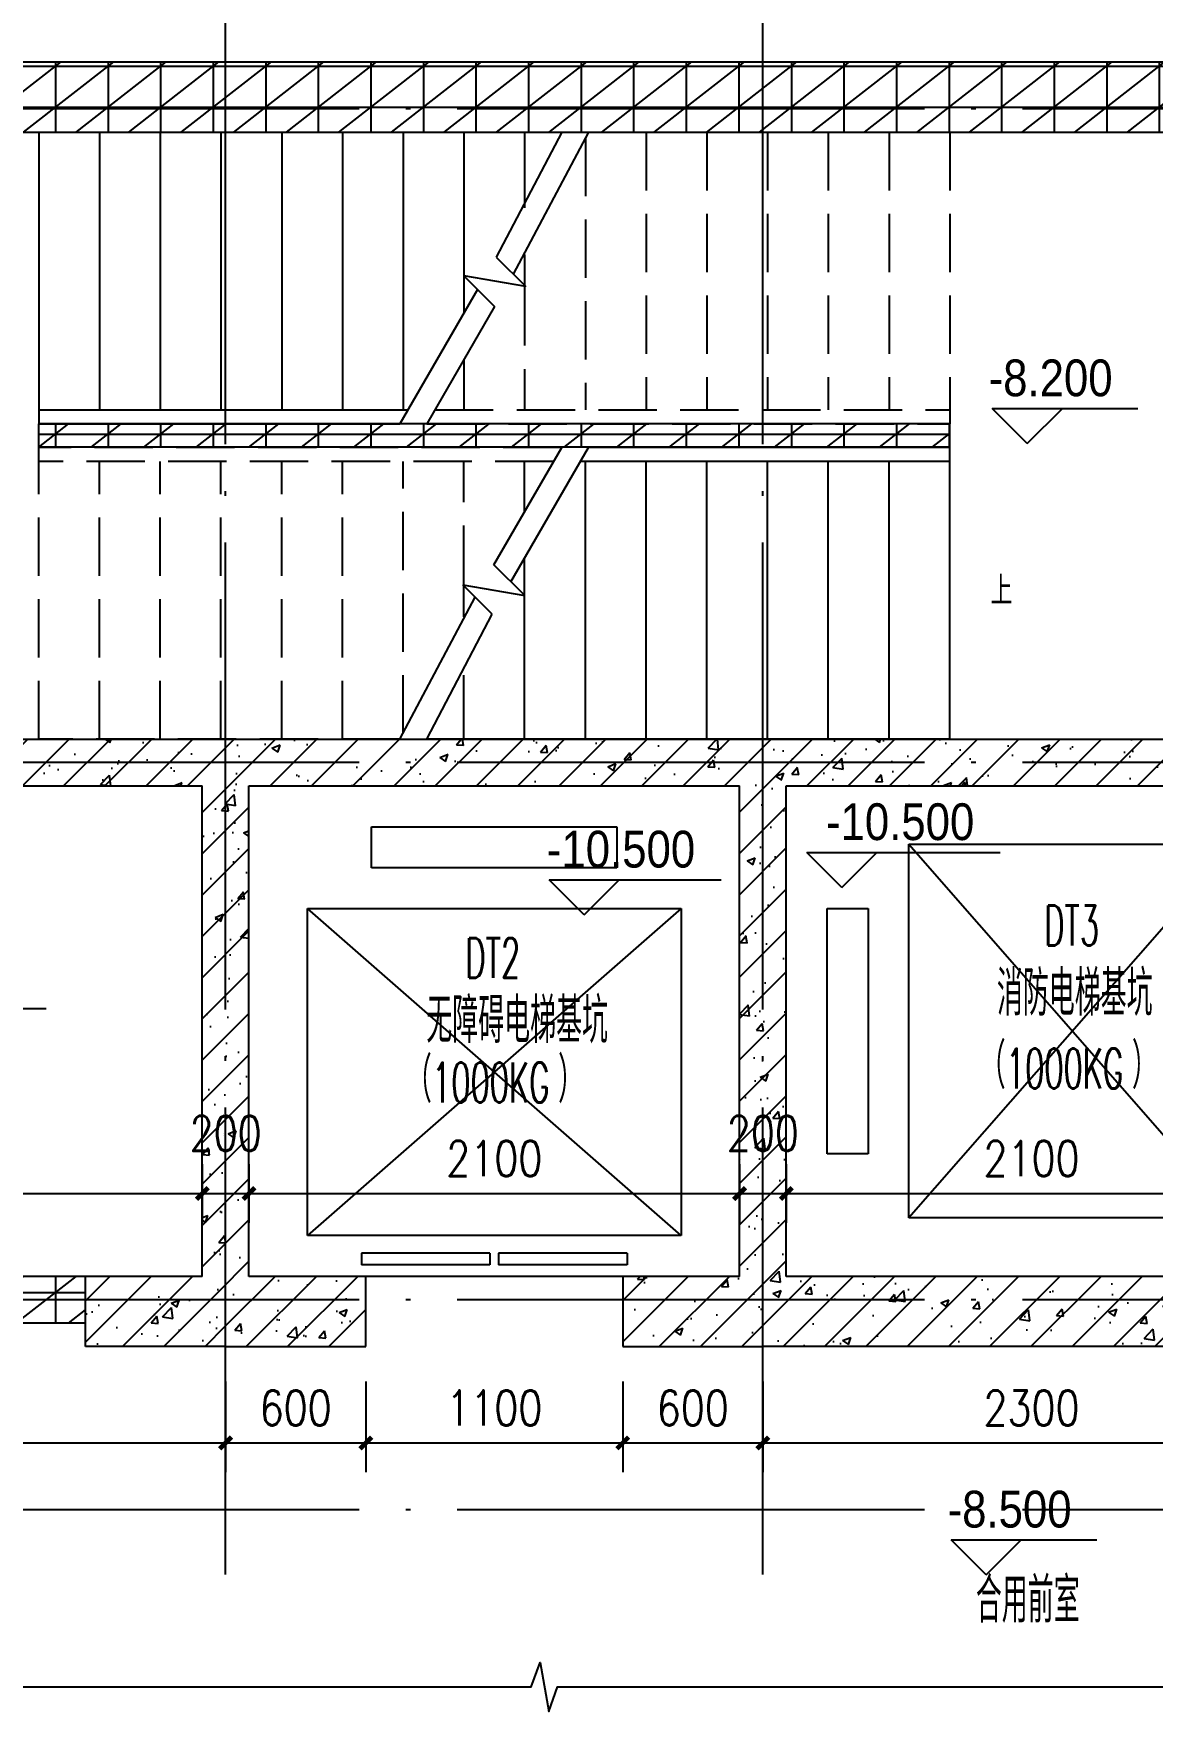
# Model space of a CAD drawing. Extents: x 718358 to 1668613, y -348838 to -159582.
# Drawn here: x 757230 to 762019, y -245569 to -238385 of the extents above; entities that cross this region are included whole.
import ezdxf

# ---------------------------------------------------------------- set-up
doc = ezdxf.new("R2010")
doc.units = 0
doc.header["$LTSCALE"] = 1000
doc.linetypes.add('DASH', pattern=[0.35, 0.25, -0.1])
doc.linetypes.add('DOTE', pattern=[2.42, 2, -0.2, 0.02, -0.2])
for name, color, linetype in [('建-可见线', 7, 'Continuous'), ('建-墙体', 2, 'Continuous'), ('建-尺寸', 73, 'Continuous'), ('建-影线', 8, 'Continuous'), ('建-房间名', 7, 'Continuous'), ('建-柱子', 6, 'Continuous'), ('建-标高', 3, 'Continuous'), ('建-楼梯', 4, 'Continuous'), ('建-符号', 3, 'Continuous'), ('建-符号说明', 7, 'Continuous'), ('建-轴网', 14, 'DOTE'), ('建-门窗', 4, 'Continuous')]:
    doc.layers.add(name, color=color, linetype=linetype)
doc.styles.add('_TCH_DIM', font='gt单线西文.shx', dxfattribs={"width": 0.8, "bigfont": 'gt单线中文.shx'})
doc.styles.add('DIM_FONT', font='SIMPLEX.shx', dxfattribs={"width": 0.8, "bigfont": 'GBCBIG.shx'})
doc.dimstyles.new('DIMN50', dxfattribs={"dimscale": 0.5, "dimtxt": 300, "dimasz": 100, "dimexe": 250, "dimexo": 300, "dimgap": 150, "dimtad": 1, "dimdec": 0, "dimzin": 0, "dimdsep": 46, "dimtxsty": 'DIM_FONT', "dimblk": 'ARCHTICK', "dimcen": 0.09, "dimdle": 1, "dimclrt": 7, "dimazin": 2, "dimtfac": 1, "dimtdec": 0, "dimtix": 1, "dimtmove": 2, "dimatfit": 3, "dimldrblk": 'ARCHTICK', "dimfxl": 1, "dimtolj": 1, "dimtzin": 0, "dimarcsym": 0})
pattern_1 = [(45, (0, 0), (-88.388348, 88.388348), []), (50, (0, 0), (358.63009, -31.37607), [37.5, -412.5]), (355, (0, 0), (-69.37567, 376.09607), [30, -330]), (100.4514, (29.9, -2.6), (289.25469, 344.71977), [31.8701, -350.57106]), (46.1842, (0, 100), (533.62052, -82.7595), [56.25, -618.75]), (96.6356, (44.47, 93.1), (467.33135, 487.05894), [47.80514, -525.8565]), (351.1842, (0, 100), (467.33097, 487.0593), [45, -495]), (21, (50, 75), (298.45353, -201.30945), [37.5, -412.5]), (326, (50, 75), (121.65767, 362.57502), [30, -330]), (71.4514, (74.87, 58.22), (420.11131, 161.26525), [31.8701, -350.57106]), (37.5, (0, 0), (6.079928, 166.446927), [0, -326, 0, -335, 0, -331.25]), (7.5, (0, 0), (131.53477, 197.205856), [0, -191, 0, -318.5, 0, -126.25]), (327.5, (-111.5, 0), (266.911218, -11.277436), [0, -125, 0, -390, 0, -517.5]), (317.5, (-161.5, 0), (291.593085, 50.05249), [0, -162.5, 0, -259, 0, -367.5])]
pattern_2 = [(0, (0, 0), (0, 175), []), (37.875, (200, 0), (-84.807639, 109.038328), []), (90, (200, 0), (-225, 1e-14), [])]

# ---------------------------------------------------------------- blocks, each defined once
blk = doc.blocks.new('hghgdgf')
at = {"layer": '建-楼梯'}
for p, q in [((768962.8, -238756.2), (771201.5, -238756.2)), ((768962.8, -238756.2), (768962.8, -239946.2)), ((769222.8, -238756.2), (769222.8, -239946.2)), ((769482.8, -238756.2), (769482.8, -239946.2)), ((769742.8, -238756.2), (769742.8, -239946.2)), ((770002.8, -238756.2), (770002.8, -239946.2)), ((770262.8, -238756.2), (770262.8, -239946.2)), ((770522.8, -238756.2), (770522.8, -239946.2)), ((770782.8, -238756.2), (770782.8, -239371)), ((771201.5, -238756.2), (770921.1, -239291.8)), ((771316.9, -238756.2), (770994.3, -239365)), ((771042.8, -238756.2), (771042.8, -239081)), ((770921.1, -239291.8), (771047.3, -239417.9)), ((771042.8, -239281), (771042.8, -239413.4)), ((771047.3, -239417.9), (770782.4, -239371.2)), ((770782.4, -239371.2), (770914.5, -239503.3)), ((770782.8, -239371.6), (770782.8, -239531.3)), ((770841.3, -239430.1), (770508.7, -240006.2)), ((770914.5, -239503.3), (770624.1, -240006.2)), ((768962.8, -239946.2), (768962.8, -240006.2)), ((768962.8, -239946.2), (770543.3, -239946.2)), ((768962.8, -239946.2), (768962.8, -240006.2)), ((768962.8, -240006.2), (770508.7, -240006.2)), ((768962.8, -240006.2), (770508.7, -240006.2)), ((770911.1, -240609), (771201.5, -240106.2)), ((770984.3, -240682.2), (771316.9, -240106.2)), ((772862.8, -240106.2), (771316.9, -240106.2)), ((772862.8, -240106.2), (771316.9, -240106.2)), ((772862.8, -240166.2), (772862.8, -240106.2)), ((772862.8, -240166.2), (772862.8, -240106.2)), ((772862.8, -240166.2), (771282.3, -240166.2)), ((771302.8, -241356.4), (771302.8, -240166.2)), ((771562.8, -241356.4), (771562.8, -240166.2)), ((771822.8, -241356.4), (771822.8, -240166.2)), ((772082.8, -241356.4), (772082.8, -240166.2)), ((772342.8, -241356.4), (772342.8, -240166.2)), ((772602.8, -241356.4), (772602.8, -240166.2)), ((772862.8, -241356.4), (772862.8, -240166.2)), ((771043.2, -240741.2), (770911.1, -240609)), ((771042.8, -240740.8), (771042.8, -240581)), ((770508.7, -241356.4), (770831.3, -240747.4)), ((770904.5, -240820.6), (770778.3, -240694.4)), ((770778.3, -240694.4), (771043.2, -240741.2)), ((770782.8, -240831.4), (770782.8, -240698.9)), ((771042.8, -241356.4), (771042.8, -240741.4)), ((770624.1, -241356.4), (770904.5, -240820.6)), ((770782.8, -241356.4), (770782.8, -241081.4)), ((772862.8, -241356.4), (770624.1, -241356.4))]:
    blk.add_line(p, q, dxfattribs=at)
at = {"layer": '建-楼梯', "linetype": 'DASH'}
for p, q in [((771302.8, -238780.7), (771302.8, -239946.2)), ((771316.9, -238756.2), (772862.8, -238756.2)), ((771562.8, -238756.2), (771562.8, -239946.2)), ((771822.8, -238756.2), (771822.8, -239946.2)), ((772082.8, -238756.2), (772082.8, -239946.2)), ((772342.8, -238756.2), (772342.8, -239946.2)), ((772602.8, -238756.2), (772602.8, -239946.2)), ((772862.8, -238756.2), (772862.8, -239946.2)), ((771042.8, -239420.8), (771042.8, -239946.2)), ((770782.8, -239731.3), (770782.8, -239946.2)), ((770658.8, -239946.2), (772862.8, -239946.2)), ((772862.8, -239946.2), (772862.8, -240006.2)), ((772862.8, -239946.2), (772862.8, -240006.2)), ((770624.1, -240006.2), (772862.8, -240006.2)), ((770624.1, -240006.2), (772862.8, -240006.2)), ((771201.5, -240106.2), (768962.8, -240106.2)), ((768962.8, -240166.2), (768962.8, -240106.2)), ((771201.5, -240106.2), (768962.8, -240106.2)), ((768962.8, -240166.2), (768962.8, -240106.2)), ((768962.8, -241356.4), (768962.8, -240166.2)), ((771166.8, -240166.2), (768962.8, -240166.2)), ((769222.8, -241356.4), (769222.8, -240166.2)), ((769482.8, -241356.4), (769482.8, -240166.2)), ((769742.8, -241356.4), (769742.8, -240166.2)), ((770002.8, -241356.4), (770002.8, -240166.2)), ((770262.8, -241356.4), (770262.8, -240166.2)), ((770522.8, -241331.9), (770522.8, -240166.2)), ((770782.8, -240691.5), (770782.8, -240166.2)), ((771042.8, -240381), (771042.8, -240166.2)), ((770508.7, -241356.4), (768962.8, -241356.4))]:
    blk.add_line(p, q, dxfattribs=at)
at = {"layer": '建-符号'}
for points in [[(768832.8, -239406.2, 0, 0, 0), (770632.8, -239406.2, 40, 0, 0), (770782.8, -239406.2, 0, 0, 0)], [(772992.8, -240706.2, 0, 0, 0), (771192.8, -240706.2, 40, 0, 0), (771042.8, -240706.2, 0, 0, 0)]]:
    blk.add_lwpolyline(points, format="xyseb", dxfattribs=at)
at = {"layer": '建-符号说明', "style": '_TCH_DIM', "width": 0.8}
for p in [(768681, -239481.2), (773037.8, -240781.2)]:
    blk.add_text('上', height=122.8, dxfattribs=at).set_placement(p)
blk = doc.blocks.new('_ArchTick')
at = {"color": 0, "linetype": 'ByBlock', "const_width": 0.4}
blk.add_lwpolyline([(-0.5, -0.5), (0.5, 0.5)], dxfattribs=at)
blk = doc.blocks.new('*D3063')
at = {"layer": 'Defpoints', "color": 0, "transparency": 16777216}
for p in [(755851.9, -243075.4), (757951.9, -243075.4), (757951.9, -243351.7)]:
    blk.add_point(p, dxfattribs=at)
at = {"layer": '建-尺寸', "color": 0, "lineweight": -2, "transparency": 16777216}
for p, q in [((755851.9, -243225.4), (755851.9, -243476.7)), ((757951.9, -243225.4), (757951.9, -243476.7)), ((755851.4, -243351.7), (757952.4, -243351.7))]:
    blk.add_line(p, q, dxfattribs=at)
at = {"layer": '建-尺寸', "color": 0, "lineweight": -2, "transparency": 16777216, "xscale": 50, "yscale": 50, "zscale": 50, "rotation": 180}
blk.add_blockref('_ArchTick', (755851.9, -243351.7), dxfattribs=at)
at = {"layer": '建-尺寸', "color": 0, "lineweight": -2, "transparency": 16777216, "xscale": 50, "yscale": 50, "zscale": 50}
blk.add_blockref('_ArchTick', (757951.9, -243351.7), dxfattribs=at)
at = {"layer": '建-尺寸', "color": 7, "transparency": 16777216, "insert": (756901.9, -243201.7), "char_height": 150, "attachment_point": 5, "style": 'DIM_FONT'}
blk.add_mtext('\\A1;2100', dxfattribs=at)
blk = doc.blocks.new('*D3064')
at = {"layer": 'Defpoints', "color": 0, "transparency": 16777216}
for p in [(757951.9, -243075.4), (758151.9, -243075.4), (758151.9, -243351.7)]:
    blk.add_point(p, dxfattribs=at)
at = {"layer": '建-尺寸', "color": 0, "lineweight": -2, "transparency": 16777216}
for p, q in [((757951.9, -243225.4), (757951.9, -243476.7)), ((758151.9, -243225.4), (758151.9, -243476.7)), ((757951.4, -243351.7), (758152.4, -243351.7))]:
    blk.add_line(p, q, dxfattribs=at)
at = {"layer": '建-尺寸', "color": 0, "lineweight": -2, "transparency": 16777216, "xscale": 50, "yscale": 50, "zscale": 50, "rotation": 180}
blk.add_blockref('_ArchTick', (757951.9, -243351.7), dxfattribs=at)
at = {"layer": '建-尺寸', "color": 0, "lineweight": -2, "transparency": 16777216, "xscale": 50, "yscale": 50, "zscale": 50}
blk.add_blockref('_ArchTick', (758151.9, -243351.7), dxfattribs=at)
at = {"layer": '建-尺寸', "color": 7, "transparency": 16777216, "insert": (758051.9, -243094.2), "char_height": 150, "attachment_point": 5, "style": 'DIM_FONT'}
blk.add_mtext('\\A1;200', dxfattribs=at)
blk = doc.blocks.new('*D3065')
at = {"layer": 'Defpoints', "color": 0, "transparency": 16777216}
for p in [(758151.9, -243075.4), (760251.9, -243075.4), (760251.9, -243351.7)]:
    blk.add_point(p, dxfattribs=at)
at = {"layer": '建-尺寸', "color": 0, "lineweight": -2, "transparency": 16777216}
for p, q in [((758151.9, -243225.4), (758151.9, -243476.7)), ((760251.9, -243225.4), (760251.9, -243476.7)), ((758151.4, -243351.7), (760252.4, -243351.7))]:
    blk.add_line(p, q, dxfattribs=at)
at = {"layer": '建-尺寸', "color": 0, "lineweight": -2, "transparency": 16777216, "xscale": 50, "yscale": 50, "zscale": 50, "rotation": 180}
blk.add_blockref('_ArchTick', (758151.9, -243351.7), dxfattribs=at)
at = {"layer": '建-尺寸', "color": 0, "lineweight": -2, "transparency": 16777216, "xscale": 50, "yscale": 50, "zscale": 50}
blk.add_blockref('_ArchTick', (760251.9, -243351.7), dxfattribs=at)
at = {"layer": '建-尺寸', "color": 7, "transparency": 16777216, "insert": (759201.9, -243201.7), "char_height": 150, "attachment_point": 5, "style": 'DIM_FONT'}
blk.add_mtext('\\A1;2100', dxfattribs=at)
blk = doc.blocks.new('*D3066')
at = {"layer": 'Defpoints', "color": 0, "transparency": 16777216}
for p in [(760251.9, -243075.4), (760451.9, -243075.4), (760451.9, -243351.7)]:
    blk.add_point(p, dxfattribs=at)
at = {"layer": '建-尺寸', "color": 0, "lineweight": -2, "transparency": 16777216}
for p, q in [((760251.9, -243225.4), (760251.9, -243476.7)), ((760451.9, -243225.4), (760451.9, -243476.7)), ((760251.4, -243351.7), (760452.4, -243351.7))]:
    blk.add_line(p, q, dxfattribs=at)
at = {"layer": '建-尺寸', "color": 0, "lineweight": -2, "transparency": 16777216, "xscale": 50, "yscale": 50, "zscale": 50, "rotation": 180}
blk.add_blockref('_ArchTick', (760251.9, -243351.7), dxfattribs=at)
at = {"layer": '建-尺寸', "color": 0, "lineweight": -2, "transparency": 16777216, "xscale": 50, "yscale": 50, "zscale": 50}
blk.add_blockref('_ArchTick', (760451.9, -243351.7), dxfattribs=at)
at = {"layer": '建-尺寸', "color": 7, "transparency": 16777216, "insert": (760351.9, -243094.2), "char_height": 150, "attachment_point": 5, "style": 'DIM_FONT'}
blk.add_mtext('\\A1;200', dxfattribs=at)
blk = doc.blocks.new('*D3067')
at = {"layer": 'Defpoints', "color": 0, "transparency": 16777216}
for p in [(760451.9, -243075.4), (762551.9, -243075.4), (762551.9, -243351.7)]:
    blk.add_point(p, dxfattribs=at)
at = {"layer": '建-尺寸', "color": 0, "lineweight": -2, "transparency": 16777216}
for p, q in [((760451.9, -243225.4), (760451.9, -243476.7)), ((762551.9, -243225.4), (762551.9, -243476.7)), ((760451.4, -243351.7), (762552.4, -243351.7))]:
    blk.add_line(p, q, dxfattribs=at)
at = {"layer": '建-尺寸', "color": 0, "lineweight": -2, "transparency": 16777216, "xscale": 50, "yscale": 50, "zscale": 50, "rotation": 180}
blk.add_blockref('_ArchTick', (760451.9, -243351.7), dxfattribs=at)
at = {"layer": '建-尺寸', "color": 0, "lineweight": -2, "transparency": 16777216, "xscale": 50, "yscale": 50, "zscale": 50}
blk.add_blockref('_ArchTick', (762551.9, -243351.7), dxfattribs=at)
at = {"layer": '建-尺寸', "color": 7, "transparency": 16777216, "insert": (761501.9, -243201.7), "char_height": 150, "attachment_point": 5, "style": 'DIM_FONT'}
blk.add_mtext('\\A1;2100', dxfattribs=at)
blk = doc.blocks.new('*D3084')
at = {"layer": 'Defpoints', "color": 0, "transparency": 16777216}
for p in [(760351.9, -244006.5), (762651.9, -244006.5), (762651.9, -244419.6)]:
    blk.add_point(p, dxfattribs=at)
at = {"layer": '建-尺寸', "color": 0, "lineweight": -2, "transparency": 16777216}
for p, q in [((760351.9, -244156.5), (760351.9, -244544.6)), ((762651.9, -244156.5), (762651.9, -244544.6)), ((760351.4, -244419.6), (762652.4, -244419.6))]:
    blk.add_line(p, q, dxfattribs=at)
at = {"layer": '建-尺寸', "color": 0, "lineweight": -2, "transparency": 16777216, "xscale": 50, "yscale": 50, "zscale": 50, "rotation": 180}
blk.add_blockref('_ArchTick', (760351.9, -244419.6), dxfattribs=at)
at = {"layer": '建-尺寸', "color": 0, "lineweight": -2, "transparency": 16777216, "xscale": 50, "yscale": 50, "zscale": 50}
blk.add_blockref('_ArchTick', (762651.9, -244419.6), dxfattribs=at)
at = {"layer": '建-尺寸', "color": 7, "transparency": 16777216, "insert": (761501.9, -244269.6), "char_height": 150, "attachment_point": 5, "style": 'DIM_FONT'}
blk.add_mtext('\\A1;2300', dxfattribs=at)
blk = doc.blocks.new('*D3085')
at = {"layer": 'Defpoints', "color": 0, "transparency": 16777216}
for p in [(759751.9, -244006.5), (760351.9, -244006.5), (760351.9, -244419.6)]:
    blk.add_point(p, dxfattribs=at)
at = {"layer": '建-尺寸', "color": 0, "lineweight": -2, "transparency": 16777216}
for p, q in [((759751.9, -244156.5), (759751.9, -244544.6)), ((760351.9, -244156.5), (760351.9, -244544.6)), ((759751.4, -244419.6), (760352.4, -244419.6))]:
    blk.add_line(p, q, dxfattribs=at)
at = {"layer": '建-尺寸', "color": 0, "lineweight": -2, "transparency": 16777216, "xscale": 50, "yscale": 50, "zscale": 50, "rotation": 180}
blk.add_blockref('_ArchTick', (759751.9, -244419.6), dxfattribs=at)
at = {"layer": '建-尺寸', "color": 0, "lineweight": -2, "transparency": 16777216, "xscale": 50, "yscale": 50, "zscale": 50}
blk.add_blockref('_ArchTick', (760351.9, -244419.6), dxfattribs=at)
at = {"layer": '建-尺寸', "color": 7, "transparency": 16777216, "insert": (760051.9, -244269.6), "char_height": 150, "attachment_point": 5, "style": 'DIM_FONT'}
blk.add_mtext('\\A1;600', dxfattribs=at)
blk = doc.blocks.new('*D3086')
at = {"layer": 'Defpoints', "color": 0, "transparency": 16777216}
for p in [(758651.9, -244006.5), (759751.9, -244006.5), (759751.9, -244419.6)]:
    blk.add_point(p, dxfattribs=at)
at = {"layer": '建-尺寸', "color": 0, "lineweight": -2, "transparency": 16777216}
for p, q in [((758651.9, -244156.5), (758651.9, -244544.6)), ((759751.9, -244156.5), (759751.9, -244544.6)), ((758651.4, -244419.6), (759752.4, -244419.6))]:
    blk.add_line(p, q, dxfattribs=at)
at = {"layer": '建-尺寸', "color": 0, "lineweight": -2, "transparency": 16777216, "xscale": 50, "yscale": 50, "zscale": 50, "rotation": 180}
blk.add_blockref('_ArchTick', (758651.9, -244419.6), dxfattribs=at)
at = {"layer": '建-尺寸', "color": 0, "lineweight": -2, "transparency": 16777216, "xscale": 50, "yscale": 50, "zscale": 50}
blk.add_blockref('_ArchTick', (759751.9, -244419.6), dxfattribs=at)
at = {"layer": '建-尺寸', "color": 7, "transparency": 16777216, "insert": (759201.9, -244269.6), "char_height": 150, "attachment_point": 5, "style": 'DIM_FONT'}
blk.add_mtext('\\A1;1100', dxfattribs=at)
blk = doc.blocks.new('*D3087')
at = {"layer": 'Defpoints', "color": 0, "transparency": 16777216}
for p in [(758051.9, -244006.5), (758651.9, -244006.5), (758651.9, -244419.6)]:
    blk.add_point(p, dxfattribs=at)
at = {"layer": '建-尺寸', "color": 0, "lineweight": -2, "transparency": 16777216}
for p, q in [((758051.9, -244156.5), (758051.9, -244544.6)), ((758651.9, -244156.5), (758651.9, -244544.6)), ((758051.4, -244419.6), (758652.4, -244419.6))]:
    blk.add_line(p, q, dxfattribs=at)
at = {"layer": '建-尺寸', "color": 0, "lineweight": -2, "transparency": 16777216, "xscale": 50, "yscale": 50, "zscale": 50, "rotation": 180}
blk.add_blockref('_ArchTick', (758051.9, -244419.6), dxfattribs=at)
at = {"layer": '建-尺寸', "color": 0, "lineweight": -2, "transparency": 16777216, "xscale": 50, "yscale": 50, "zscale": 50}
blk.add_blockref('_ArchTick', (758651.9, -244419.6), dxfattribs=at)
at = {"layer": '建-尺寸', "color": 7, "transparency": 16777216, "insert": (758351.9, -244269.6), "char_height": 150, "attachment_point": 5, "style": 'DIM_FONT'}
blk.add_mtext('\\A1;600', dxfattribs=at)
blk = doc.blocks.new('*D3088')
at = {"layer": 'Defpoints', "color": 0, "transparency": 16777216}
for p in [(755751.9, -244006.5), (758051.9, -244006.5), (758051.9, -244419.6)]:
    blk.add_point(p, dxfattribs=at)
at = {"layer": '建-尺寸', "color": 0, "lineweight": -2, "transparency": 16777216}
for p, q in [((755751.9, -244156.5), (755751.9, -244544.6)), ((758051.9, -244156.5), (758051.9, -244544.6)), ((755751.4, -244419.6), (758052.4, -244419.6))]:
    blk.add_line(p, q, dxfattribs=at)
at = {"layer": '建-尺寸', "color": 0, "lineweight": -2, "transparency": 16777216, "xscale": 50, "yscale": 50, "zscale": 50, "rotation": 180}
blk.add_blockref('_ArchTick', (755751.9, -244419.6), dxfattribs=at)
at = {"layer": '建-尺寸', "color": 0, "lineweight": -2, "transparency": 16777216, "xscale": 50, "yscale": 50, "zscale": 50}
blk.add_blockref('_ArchTick', (758051.9, -244419.6), dxfattribs=at)
at = {"layer": '建-尺寸', "color": 7, "transparency": 16777216, "insert": (756901.9, -244269.6), "char_height": 150, "attachment_point": 5, "style": 'DIM_FONT'}
blk.add_mtext('\\A1;2300', dxfattribs=at)

msp = doc.modelspace()

# ---------------------------------------------------------------- hatches: boundary and pattern name
at = {"layer": '建-影线'}
h = msp.add_hatch(dxfattribs=at)
h.set_pattern_fill('空心砖', color=256, scale=50, style=0)
h.set_pattern_definition(pattern_2)
h.paths.add_polyline_path([(755851.9, -238506.3), (755851.9, -238806.3), (762551.9, -238806.3), (762551.9, -238506.3)])
h = msp.add_hatch(dxfattribs=at)
h.set_pattern_fill('空心砖', color=256, scale=50, style=0)
h.set_pattern_definition(pattern_2)
h.paths.add_polyline_path([(761151.9, -240056.3), (757251.9, -240056.3), (757251.9, -240156.3), (761151.9, -240156.3)])
h = msp.add_hatch(dxfattribs=at)
h.set_pattern_fill('钢筋混凝土', color=256, scale=50, style=0)
h.set_pattern_definition(pattern_1)
h.paths.add_polyline_path([(755551.9, -241406.5), (755851.9, -241606.5), (757951.9, -241606.5), (758052, -241539.9), (758052.2, -241406.5)])
h = msp.add_hatch(dxfattribs=at)
h.set_pattern_fill('钢筋混凝土', color=256, scale=50, style=0)
h.set_pattern_definition(pattern_1)
h.paths.add_polyline_path([(758052, -241539.9), (758151.9, -241606.5), (760251.9, -241606.5), (760352, -241539.9), (760352.2, -241406.5), (758052.2, -241406.5)])
h = msp.add_hatch(dxfattribs=at)
h.set_pattern_fill('钢筋混凝土', color=256, scale=50, style=0)
h.set_pattern_definition(pattern_1)
h.paths.add_polyline_path([(760352, -241539.9), (760451.9, -241606.5), (762551.9, -241606.5), (762851.9, -241406.5), (760352.2, -241406.5)])
h = msp.add_hatch(dxfattribs=at)
h.set_pattern_fill('钢筋混凝土', color=256, scale=50, style=0)
h.set_pattern_definition(pattern_1)
h.paths.add_polyline_path([(758052, -243806.5), (758151.9, -243706.5), (758151.9, -241606.5), (758052, -241539.9), (757951.9, -241606.5), (757951.9, -243706.5)])
h = msp.add_hatch(dxfattribs=at)
h.set_pattern_fill('钢筋混凝土', color=256, scale=50, style=0)
h.set_pattern_definition(pattern_1)
h.paths.add_polyline_path([(760352, -243806.5), (760451.9, -243706.5), (760451.9, -241606.5), (760352, -241539.9), (760251.9, -241606.5), (760251.9, -243706.5)])
h = msp.add_hatch(dxfattribs=at)
h.set_pattern_fill('空心砖', color=256, scale=50, style=0)
h.set_pattern_definition(pattern_2)
h.paths.add_polyline_path([(757451.9, -243906.5), (757451.9, -243706.5), (756351.9, -243706.5), (756351.9, -243906.5)])
h = msp.add_hatch(dxfattribs=at)
h.set_pattern_fill('钢筋混凝土', color=256, scale=50, style=0)
h.set_pattern_definition(pattern_1)
h.paths.add_polyline_path([(758052, -243806.5), (757951.9, -243706.5), (757451.9, -243706.5), (757451.9, -244006.5), (758052.2, -244006.5)])
h = msp.add_hatch(dxfattribs=at)
h.set_pattern_fill('钢筋混凝土', color=256, scale=50, style=0)
h.set_pattern_definition(pattern_1)
h.paths.add_polyline_path([(758052.2, -244006.5), (758651.9, -244006.5), (758651.9, -243706.5), (758151.9, -243706.5), (758052, -243806.5)])
h = msp.add_hatch(dxfattribs=at)
h.set_pattern_fill('钢筋混凝土', color=256, scale=50, style=0)
h.set_pattern_definition(pattern_1)
h.paths.add_polyline_path([(760251.9, -243706.5), (759751.9, -243706.5), (759751.9, -244006.5), (760352.2, -244006.5), (760352, -243806.5)])
h = msp.add_hatch(dxfattribs=at)
h.set_pattern_fill('钢筋混凝土', color=256, scale=50, style=0)
h.set_pattern_definition(pattern_1)
h.paths.add_polyline_path([(762851.9, -244006.5), (762551.9, -243706.5), (760451.9, -243706.5), (760352, -243806.5), (760352.2, -244006.5)])

# ---------------------------------------------------------------- linework, layer by layer
at = {"layer": '建-墙体'}
for p, q in [((755851.9, -238506.3), (762551.9, -238506.3)), ((755851.9, -238806.3), (762551.9, -238806.3)), ((761151.9, -240056.3), (757251.9, -240056.3)), ((757251.9, -240156.3), (757251.9, -240056.3)), ((761151.9, -240156.3), (761151.9, -240056.3)), ((761151.9, -240156.3), (757251.9, -240156.3)), ((757451.9, -243706.5), (756351.9, -243706.5)), ((757451.9, -243906.5), (756351.9, -243906.5))]:
    msp.add_line(p, q, dxfattribs=at)
at = {"layer": '建-柱子'}
for p, q in [((755551.9, -241406.5), (758052.2, -241406.5)), ((758052.2, -241406.5), (760352.2, -241406.5)), ((760352.2, -241406.5), (762851.9, -241406.5)), ((755851.9, -241606.5), (757951.9, -241606.5)), ((757951.9, -243706.5), (757951.9, -241606.5)), ((758151.9, -243706.5), (758151.9, -241606.5)), ((758151.9, -241606.5), (760251.9, -241606.5)), ((760251.9, -243706.5), (760251.9, -241606.5)), ((760451.9, -243706.5), (760451.9, -241606.5)), ((760451.9, -241606.5), (762551.9, -241606.5)), ((757951.9, -243706.5), (757451.9, -243706.5)), ((757451.9, -244006.5), (757451.9, -243706.5)), ((758651.9, -243706.5), (758151.9, -243706.5)), ((758651.9, -244006.5), (758651.9, -243706.5)), ((760251.9, -243706.5), (759751.9, -243706.5)), ((759751.9, -243706.5), (759751.9, -244006.5)), ((762551.9, -243706.5), (760451.9, -243706.5)), ((758052.2, -244006.5), (757451.9, -244006.5)), ((758052.2, -244006.5), (758651.9, -244006.5)), ((759751.9, -244006.5), (760352.2, -244006.5)), ((762851.9, -244006.5), (760352.2, -244006.5))]:
    msp.add_line(p, q, dxfattribs=at)
at = {"layer": '建-标高'}
for p, q in [((761483.8, -240140.1), (761333.8, -239990.1)), ((761333.8, -239990.1), (761957.1, -239990.1)), ((761483.8, -240140.1), (761633.8, -239990.1)), ((760689.8, -242040.7), (760539.8, -241890.7)), ((760539.8, -241890.7), (761367.6, -241890.7)), ((760689.8, -242040.7), (760839.8, -241890.7)), ((759587.2, -242158.3), (759437.2, -242008.3)), ((759437.2, -242008.3), (760172.7, -242008.3)), ((759587.2, -242158.3), (759737.2, -242008.3)), ((756661.1, -242559.1), (757284.4, -242559.1)), ((761308.2, -244984.4), (761158.2, -244834.4)), ((761158.2, -244834.4), (761781.5, -244834.4)), ((761308.2, -244984.4), (761458.2, -244834.4))]:
    msp.add_line(p, q, dxfattribs=at)
at = {"layer": '建-楼梯'}
for p, q in [((758676.9, -241956.3), (758676.9, -241781.3)), ((758676.9, -241781.3), (759726.9, -241781.3)), ((759726.9, -241781.3), (759726.9, -241956.3)), ((760976.9, -241856.3), (762376.9, -241856.3)), ((760976.9, -243456.3), (760976.9, -241856.3)), ((760976.9, -241856.3), (762376.9, -243456.3)), ((762376.9, -241856.3), (760976.9, -243456.3)), ((759726.9, -241956.3), (758676.9, -241956.3)), ((758401.9, -243531.3), (758401.9, -242131.3)), ((758401.9, -242131.3), (760001.9, -242131.3)), ((760001.9, -242131.3), (758401.9, -243531.3)), ((760001.9, -243531.3), (758401.9, -242131.3)), ((760001.9, -242131.3), (760001.9, -243531.3)), ((760626.9, -242131.3), (760801.9, -242131.3)), ((760626.9, -243181.3), (760626.9, -242131.3)), ((760801.9, -242131.3), (760801.9, -243181.3)), ((760801.9, -243181.3), (760626.9, -243181.3)), ((762376.9, -243456.3), (760976.9, -243456.3)), ((760001.9, -243531.3), (758401.9, -243531.3))]:
    msp.add_line(p, q, dxfattribs=at)
at = {"layer": '建-符号'}
msp.add_lwpolyline([(752948.6, -245464.4), (759359.9, -245464.4), (759398.1, -245359.4), (759435.1, -245569.4), (759472.4, -245464.4), (765883.7, -245464.4)], dxfattribs=at)
at = {"layer": '建-轴网'}
for p, q in [((758051.9, -244983.5), (758051.9, -238098.6)), ((760351.9, -244983.5), (760351.9, -238098.6)), ((765883.7, -238706.3), (752948.6, -238706.3)), ((765883.7, -241506.3), (752948.6, -241506.3)), ((765883.7, -243806.3), (752948.6, -243806.3)), ((765883.7, -244706.3), (752948.6, -244706.3))]:
    msp.add_line(p, q, dxfattribs=at)
at = {"layer": '建-门窗'}
for p, q in [((758633.5, -243606.5), (758633.5, -243656.5)), ((759183.5, -243606.5), (758633.5, -243606.5)), ((759183.5, -243606.5), (759183.5, -243656.5)), ((759770.2, -243606.5), (759220.2, -243606.5)), ((759220.2, -243606.5), (759220.2, -243656.5)), ((759770.2, -243606.5), (759770.2, -243656.5)), ((759183.5, -243656.5), (758633.5, -243656.5)), ((759751.9, -243706.5), (758651.9, -243706.5)), ((759770.2, -243656.5), (759220.2, -243656.5))]:
    msp.add_line(p, q, dxfattribs=at)

# ---------------------------------------------------------------- block references
at = {"layer": '建-可见线'}
msp.add_blockref('hghgdgf', (-11710.9, -50.2), dxfattribs=at)

# ---------------------------------------------------------------- texts
at = {"layer": '建-房间名', "style": 'DIM_FONT'}
for s, height, width, p in [('DT3', 170, 0.564706, (761556.7, -242288.9)), ('DT2', 170, 0.564706, (759078.4, -242427.6)), ('消防电梯基坑', 192.91, 0.8, (761353.5, -242589.9)), ('无障碍电梯基坑', 192.91, 0.8, (758911, -242706.8)), ('（', 192.9, 0.8, (761279.9, -242901.3)), ('）', 192.9, 0.8, (761931.7, -242901.3)), ('（', 192.9, 0.8, (758823.5, -242961.2)), ('）', 192.9, 0.8, (759475.2, -242961.2)), ('1000KG', 170, 0.564706, (761392.3, -242901.3)), ('1000KG', 170, 0.564706, (758935.8, -242961.2)), ('合用前室', 192.91, 0.8, (761263.4, -245189.2))]:
    msp.add_text(s, height=height, dxfattribs=dict(at, width=width)).set_placement(p)
at = {"layer": '建-标高', "style": '_TCH_DIM', "width": 0.888889}
for s, p in [('-8.200', (761318.1, -239937.6)), ('-10.500', (760622, -241838.2)), ('-10.500', (759427.1, -241955.8)), ('-8.500', (761142.5, -244781.9))]:
    msp.add_text(s, height=157.5, dxfattribs=at).set_placement(p)

# ---------------------------------------------------------------- dimensions: what is measured, and where the dimension line sits
at = {"layer": '建-尺寸'}
for base, p1, p2, picture, middle in [((758151.9, -243351.7), (757951.9, -243075.4), (758151.9, -243075.4), '*D3064', (758051.9, -243094.2)), ((760451.9, -243351.7), (760251.9, -243075.4), (760451.9, -243075.4), '*D3066', (760351.9, -243094.2))]:
    dim = msp.add_linear_dim(base=base, p1=p1, p2=p2, angle=0, dimstyle='DIMN50', dxfattribs=at)
    dim.commit()
    dim.dimension.update_dxf_attribs({"geometry": picture, "text_midpoint": middle, "dimtype": 161})
for p1, p2, distance, picture, middle in [((755851.9, -243075.4), (757951.9, -243075.4), -276.3, '*D3063', (756901.9, -243201.7)), ((758151.9, -243075.4), (760251.9, -243075.4), -276.3, '*D3065', (759201.9, -243201.7)), ((760451.9, -243075.4), (762551.9, -243075.4), -276.3, '*D3067', (761501.9, -243201.7)), ((755751.9, -244006.5), (758051.9, -244006.5), -413.1, '*D3088', (756901.9, -244269.6)), ((758051.9, -244006.5), (758651.9, -244006.5), -413.1, '*D3087', (758351.9, -244269.6)), ((758651.9, -244006.5), (759751.9, -244006.5), -413.1, '*D3086', (759201.9, -244269.6)), ((759751.9, -244006.5), (760351.9, -244006.5), -413.1, '*D3085', (760051.9, -244269.6)), ((760351.9, -244006.5), (762651.9, -244006.5), -413.1, '*D3084', (761501.9, -244269.6))]:
    dim = msp.add_aligned_dim(p1=p1, p2=p2, distance=distance, dimstyle='DIMN50', dxfattribs=at)
    dim.commit()
    dim.dimension.update_dxf_attribs({"geometry": picture, "text_midpoint": middle})

doc.saveas('drawing.dxf')
